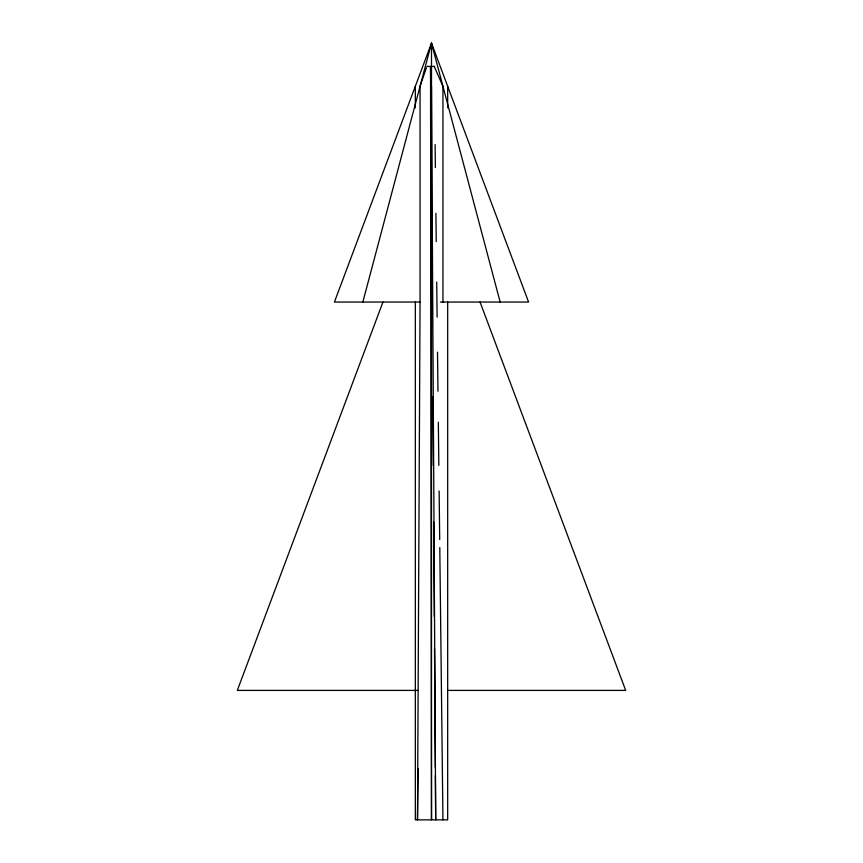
<?xml version="1.0" encoding="UTF-8"?>
<svg xmlns="http://www.w3.org/2000/svg" width="863" height="863" viewBox="0 0 863 863"><rect width="100%" height="100%" fill="white"/><g stroke="black" fill="none" stroke-linecap="round" stroke-linejoin="round"><path stroke-width="1.29" d="M426.451 67.648L420.054 86.3L420.054 302.05L417.487 819.85L418.124 768.631M362.848 302.05L431.5 43.15L528.588 302.05L440.4 302.05M500.152 302.05L431.5 43.15L334.413 302.05L420.054 302.05M382.956 302.05L237.325 690.4L418.016 690.4M426.872 66.408L434.639 66.408M447.681 690.4L625.675 690.4L480.044 302.05M434.208 66.408L442.946 86.3L442.946 302.05M435.114 144.585L435.384 167.498M435.912 213.323L436.247 241.629M436.71 282.061L437.12 317.109M437.519 352.147L437.973 391.241M438.339 422.234L438.836 465.373M439.127 490.982L439.699 539.504M439.785 547.584L442.946 819.85M431.5 86.3L435.686 819.85L435.384 775.373M431.198 162.104L430.54 66.408L431.5 819.85L431.5 43.15M431.932 269.936L432.234 313.064M432.795 396.635L433.269 465.373M433.658 521.975L434.294 616.322M434.521 648.674L435.33 767.283M447.681 86.3L447.681 107.875M447.681 302.05L447.681 819.85L415.319 819.85L415.319 302.05M415.319 86.3L415.319 107.875"/></g></svg>
